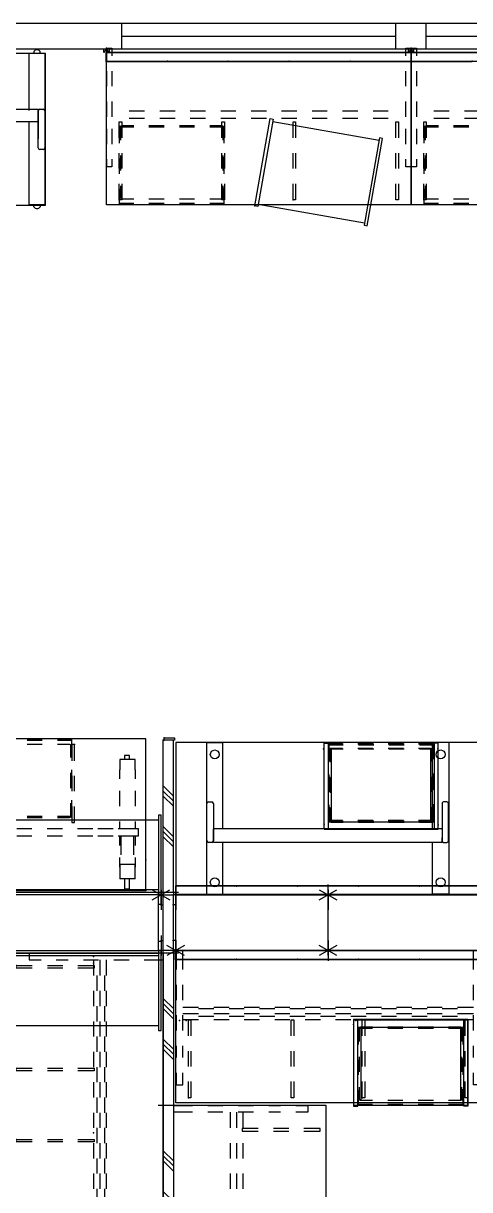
# Model space of a CAD drawing. Header units: inches. Extents: x -282 to 309, y -215 to 288.
# Drawn here: x -81.8 to 6.2, y 58.3 to 288.1 of the extents above; entities that cross this region are included whole.
import ezdxf

# ---------------------------------------------------------------- set-up
doc = ezdxf.new("R2010")
doc.units = ezdxf.units.IN
doc.header["$MEASUREMENT"] = 0
for name, color, linetype in [('ELEC', 1, 'Continuous'), ('HARDWARE', 4, 'Continuous'), ('PANEL', 7, 'Continuous'), ('PANEL-COUNT', 7, 'Continuous'), ('PANEL-HT', 7, 'Continuous'), ('STORAGE', 4, 'Continuous'), ('WKSURF', 6, 'Continuous')]:
    doc.layers.add(name, color=color, linetype=linetype)

# ---------------------------------------------------------------- blocks, each defined once
blk = doc.blocks.new('MC4700_3072C_0P')
at = {"layer": 'WKSURF'}
for p, q in [((0.125, -0.12), (0.125, -30)), ((72, -0.12), (0.125, -0.12)), ((72, -30), (72, -0.12)), ((0.125, -30), (72, -30))]:
    blk.add_line(p, q, dxfattribs=at)
for p in [(0, 0), (2.675, -28.75), (25.675, -28.75), (48.675, -28.75)]:
    blk.add_point(p, dxfattribs=at)
blk = doc.blocks.new('AAO213_60_0P')
at = {"layer": 'HARDWARE'}
for p, q in [((-0.5, 0.75), (0.5, 0.75)), ((0, 0.75), (-0.5, 0)), ((-0.5, 0), (-0.5, 0.75)), ((0.5, 0), (0, 0.75)), ((0.5, 0.75), (0.5, 0))]:
    blk.add_line(p, q, dxfattribs=at)
for p in [(0, 0.75), (0, 0)]:
    blk.add_point(p, dxfattribs=at)
blk = doc.blocks.new('mc1313_60_0p')
at = {"layer": 'ELEC'}
for p, q in [((0, 0), (60, 0)), ((0, 0), (0, -1.688)), ((60, 0), (60, -1.688)), ((0, -1.688), (60, -1.688))]:
    blk.add_line(p, q, dxfattribs=at)
for p in [(0, 0), (0, -1.688), (60, 0)]:
    blk.add_point(p, dxfattribs=at)
blk = doc.blocks.new('mc1331_0p')
at = {"layer": 'ELEC'}
for p, q in [((-0.054, -1.79), (-0.054, 0)), ((-0.054, 0), (0, 0)), ((0, 0), (0, -1.79)), ((0, -1.79), (-0.054, -1.79))]:
    blk.add_line(p, q, dxfattribs=at)
blk.add_point((0, 0), dxfattribs=at)
blk = doc.blocks.new('mc1315_12_0p')
at = {"layer": 'ELEC'}
for p, q in [((0, 0), (12, 0)), ((0, 0), (0, -0.064)), ((12, 0), (12, -0.064)), ((0, -0.064), (12, -0.064))]:
    blk.add_line(p, q, dxfattribs=at)
for p in [(0, 0), (12, 0)]:
    blk.add_point(p, dxfattribs=at)
blk = doc.blocks.new('mc1316_0p')
at = {"layer": 'ELEC'}
for p, q in [((0, 0), (0, -0.064)), ((0, 0), (12, 0)), ((12, 0), (12, -0.064)), ((0, -0.064), (12, -0.064))]:
    blk.add_line(p, q, dxfattribs=at)
for p in [(0, 0), (12, 0)]:
    blk.add_point(p, dxfattribs=at)
blk = doc.blocks.new('mc2141_3060c_0p')
at = {"layer": 'WKSURF'}
for p, q in [((60, 0), (0, 0)), ((0, -30), (0, 0)), ((60, 0), (60, -30)), ((2.5, -13.625), (3, -13.625)), ((2.5, -16.8125), (2.5, -13.625)), ((3, -13.625), (3, -16.8125)), ((7.5, -11.5), (4.5, -11.5)), ((7.5, -13), (4.5, -13)), ((13.5, -11.5), (10.5, -11.5)), ((13.5, -13), (10.5, -13)), ((19.5, -11.5), (16.5, -11.5)), ((19.5, -13), (16.5, -13)), ((25.5, -11.5), (22.5, -11.5)), ((25.5, -13), (22.5, -13)), ((22.75, -13.625), (23.25, -13.625)), ((22.75, -16.8125), (22.75, -13.625)), ((23.25, -13.625), (23.25, -16.8125)), ((31.5, -11.5), (28.5, -11.5)), ((31.5, -13), (28.5, -13)), ((37.5, -11.5), (34.5, -11.5)), ((37.5, -13), (34.5, -13)), ((36.75, -16.8125), (36.75, -13.625)), ((36.75, -13.625), (37.25, -13.625)), ((37.25, -13.625), (37.25, -16.8125)), ((43.5, -11.5), (40.5, -11.5)), ((43.5, -13), (40.5, -13)), ((49.5, -11.5), (46.5, -11.5)), ((49.5, -13), (46.5, -13)), ((55.5, -11.5), (52.5, -11.5)), ((55.5, -13), (52.5, -13)), ((57, -13.625), (57.5, -13.625)), ((57, -16.8125), (57, -13.625)), ((57.5, -13.625), (57.5, -16.8125)), ((2.5, -22.8125), (2.5, -19.8125)), ((3, -19.8125), (3, -22.8125)), ((22.75, -22.8125), (22.75, -19.8125)), ((23.25, -19.8125), (23.25, -22.8125)), ((36.75, -22.8125), (36.75, -19.8125)), ((37.25, -19.8125), (37.25, -22.8125)), ((57, -22.8125), (57, -19.8125)), ((57.5, -19.8125), (57.5, -22.8125)), ((2.5, -29), (2.5, -25.8125)), ((3, -25.8125), (3, -29)), ((22.75, -29), (22.75, -25.8125)), ((23.25, -25.8125), (23.25, -29)), ((36.75, -29), (36.75, -25.8125)), ((37.25, -25.8125), (37.25, -29)), ((57, -29), (57, -25.8125)), ((57.5, -25.8125), (57.5, -29)), ((3, -29), (2.5, -29)), ((23.25, -29), (22.75, -29)), ((37.25, -29), (36.75, -29)), ((57.5, -29), (57, -29)), ((60, -30), (0, -30))]:
    blk.add_line(p, q, dxfattribs=at)
for p in [(0, 0), (60, 0), (2.5, -29), (36.75, -29)]:
    blk.add_point(p, dxfattribs=at)
blk = doc.blocks.new('mc2140_s3060_0p')
at = {"layer": 'WKSURF'}
for p, q in [((0.06, 0.875), (1.06, 0.875)), ((0.06, -0.625), (0.06, 0.875)), ((0.06, 0), (1.06, 0)), ((1.06, 0.875), (1.06, -0.625)), ((58.94, 0.875), (59.94, 0.875)), ((58.94, -0.625), (58.94, 0.875)), ((58.94, 0), (59.94, 0)), ((59.94, 0.875), (59.94, -0.625)), ((0.06, -6.625), (0.06, -3.625)), ((1.06, -3.625), (1.06, -6.625)), ((58.94, -6.625), (58.94, -3.625)), ((59.94, -3.625), (59.94, -6.625)), ((0.06, -12.625), (0.06, -9.625)), ((1.06, -9.625), (1.06, -12.625)), ((58.94, -12.625), (58.94, -9.625)), ((59.94, -9.625), (59.94, -12.625)), ((0.06, -18), (0.06, -15)), ((1.06, -15), (1.06, -18)), ((58.94, -18), (58.94, -15)), ((59.94, -15), (59.94, -18)), ((0.06, -22.5), (0.06, -21)), ((1.06, -22.5), (0.06, -22.5)), ((1.06, -21), (1.06, -22.5)), ((58.94, -22.5), (58.94, -21)), ((59.94, -22.5), (58.94, -22.5)), ((59.94, -21), (59.94, -22.5))]:
    blk.add_line(p, q, dxfattribs=at)
for p in [(0, 0.875), (60, 0.875)]:
    blk.add_point(p, dxfattribs=at)
blk = doc.blocks.new('mco207ff_0p')
at = {"layer": 'STORAGE'}
for p, q in [((0, 13.967, 0.2797), (0, 11.0275, 0.2797)), ((0, 13.967, 0.2797), (0, 11.0275, 0.2797)), ((0.25, 14.007, 0.2797), (0.25, 11.627, 0.2797)), ((0.25, 14.007, 0.2797), (0.25, 11.627, 0.2797)), ((2.841, 14.177, 0.2797), (0.42, 14.177, 0.2797)), ((2.841, 14.177, 0.2797), (0.42, 14.177, -0.0333)), ((2.841, 14.427, 0.2797), (0.46, 14.427, 0.2797)), ((2.841, 14.427, 0.2797), (0.46, 14.427, -0.1573)), ((8.841, 14.427, 0.2797), (5.841, 14.427, 0.2797)), ((8.841, 14.427, 0.2797), (5.841, 14.427, 0.2797)), ((8.841, 14.177, 0.2797), (5.841, 14.177, 0.2797)), ((8.841, 14.177, 0.2797), (5.841, 14.177, 0.2797)), ((14.841, 14.427, 0.2797), (11.841, 14.427, 0.2797)), ((14.841, 14.427, 0.2797), (11.841, 14.427, 0.2797)), ((14.841, 14.177, 0.2797), (11.841, 14.177, 0.2797)), ((14.841, 14.177, 0.2797), (11.841, 14.177, 0.2797)), ((20.222, 14.427, 0.2797), (17.841, 14.427, 0.2797)), ((20.222, 14.427, 0.2797), (17.841, 14.427, 0.2797)), ((20.262, 14.177, 0.2797), (17.841, 14.177, 0.2797)), ((20.262, 14.177, 0.2797), (17.841, 14.177, 0.2797)), ((20.432, 11.627, 0.2797), (20.432, 14.007, 0.2797)), ((20.432, 11.627, 0.2797), (20.432, 14.007, -0.0333)), ((20.682, 11.254, 0.2797), (20.682, 13.967, 0.2797)), ((20.682, 11.0275, 0.2797), (20.682, 13.967, -0.1573)), ((0, 8.0275, 0.2797), (0, 5.0275, 0.2797)), ((0, 8.0275, 0.2797), (0, 5.0275, 0.2797)), ((0.25, 8.627, 0.2797), (0.25, 5.627, 0.2797)), ((0.25, 8.627, 0.2797), (0.25, 5.627, 0.2797)), ((20.432, 5.627, 0.2797), (20.432, 8.627, 0.2797)), ((20.432, 5.627, 0.2797), (20.432, 8.627, 0.2797)), ((20.682, 5.254, 0.2797), (20.682, 8.254, 0.2797)), ((20.682, 5.0275, 0.2797), (20.682, 8.0275, 0.2797)), ((0.25, 2.627, 0.2797), (0.25, 0.247, 0.2797)), ((0.25, 2.627, 0.2797), (0.25, 0.247, -0.0333)), ((20.432, 0.247, 0.2797), (20.432, 2.627, 0.2797)), ((20.432, 0.247, 0.2797), (20.432, 2.627, 0.2797)), ((0, 2.0275, 0.2797), (0, -0.912, 0.2797)), ((0, 2.0275, 0.2797), (0, -0.912, -0.1573)), ((0.44, 0.057, 0.2797), (2.841, 0.057, 0.2797)), ((0.44, 0.057, 0.2797), (2.841, 0.057, 0.2797)), ((0.98, 0.057, 0.2797), (2.841, 0.057, 0.2797)), ((0.98, 0.057, 0.2797), (2.841, 0.057, 0.2797)), ((5.841, 0.057, 0.2797), (8.841, 0.057, 0.2797)), ((5.841, 0.057, 0.2797), (8.841, 0.057, 0.2797)), ((5.841, 0.057, 0.2797), (8.841, 0.057, 0.2797)), ((5.841, 0.057, 0.2797), (8.841, 0.057, 0.2797)), ((11.841, 0.057, 0.2797), (14.841, 0.057, 0.2797)), ((11.841, 0.057, 0.2797), (14.841, 0.057, 0.2797)), ((11.841, 0.057, 0.2797), (14.841, 0.057, 0.2797)), ((11.841, 0.057, 0.2797), (14.841, 0.057, 0.2797)), ((17.841, 0.057, 0.2797), (20.242, 0.057, 0.2797)), ((17.841, 0.057, 0.2797), (20.242, 0.057, -0.0333)), ((17.841, 0.057, 0.2797), (19.702, 0.057, -2.4703)), ((17.841, 0.057, 0.2797), (19.702, 0.057, -0.0333)), ((20.682, -0.4589, 0.2797), (20.682, 2.254, 0.2797)), ((20.682, -0.912, 0.2797), (20.682, 2.0275, 0.2797)), ((0, -0.756, 0.2797), (2.841, -0.756, 0.2797)), ((0, -0.912, 0.2797), (2.841, -0.912, 0.2797)), ((5.841, -0.756, 0.2797), (8.841, -0.756, 0.2797)), ((5.841, -0.912, 0.2797), (8.841, -0.912, 0.2797)), ((11.841, -0.756, 0.2797), (14.841, -0.756, 0.2797)), ((11.841, -0.912, 0.2797), (14.841, -0.912, 0.2797)), ((17.841, -0.756, 0.2797), (20.682, -0.756, -0.6893)), ((17.841, -0.912, 0.2797), (20.682, -0.912, -0.6893))]:
    blk.add_line(p, q, dxfattribs=at)
for centre, radius, start, end in [((0.46, 13.967, -0.1573), 0.46, 90, 180), ((0.46, 13.967, 0.2797), 0.46, 90, 180), ((0.42, 14.007, -0.0333), 0.17, 90, 180), ((0.42, 14.007, 0.2797), 0.17, 90, 180), ((20.222, 13.967, -0.1573), 0.46, 0, 90), ((20.222, 13.967, 0.2797), 0.46, 0, 90), ((20.262, 14.007, -0.0333), 0.17, 0, 90), ((20.262, 14.007, 0.2797), 0.17, 0, 90), ((0.44, 0.247, -0.0333), 0.19, 180, 270), ((0.44, 0.247, 0.2797), 0.19, 180, 270), ((20.242, 0.247, -0.0333), 0.19, 270, 0), ((20.242, 0.247, 0.2797), 0.19, 270, 0)]:
    blk.add_arc(centre, radius, start, end, dxfattribs=at)
blk.add_point((0, 0.126, 0.2797), dxfattribs=at)
blk = doc.blocks.new('MCO693_20_0P')
at = {"layer": 'STORAGE'}
for p, q in [((0, 0), (0, 17.5)), ((0, 17.5), (0.625, 17.5)), ((0.625, 17.5), (0.625, 0)), ((0.625, 17), (21.875, 17)), ((21.875, 17.5), (21.875, 0)), ((22.5, 17.5), (21.875, 17.5)), ((22.5, 0), (22.5, 17.5)), ((0.625, 0), (0, 0)), ((0.625, 0.5), (21.875, 0.5)), ((21.875, 0), (22.5, 0))]:
    blk.add_line(p, q, dxfattribs=at)
blk.add_point((0, 0), dxfattribs=at)
blk = doc.blocks.new('MC462C_3072B_0P')
at = {"layer": 'WKSURF'}
for p, q in [((1.2, -0.12), (1.2, 0.28)), ((2.42, 0.28), (2.42, -0.12)), ((69.71, 0.28), (69.71, -0.12)), ((70.92, -0.12), (70.92, 0.28)), ((0.18, -29.98), (0.18, -0.12)), ((0.18, -0.12), (3.43, -0.12)), ((3.43, -0.12), (3.43, -11.39, 0)), ((68.69, -0.12), (68.69, -11.39, 0)), ((71.94, -0.12), (68.69, -0.12)), ((71.94, -29.98), (71.94, -0.12)), ((0.28, -11.4, 0), (0.28, -18.76, 0)), ((1.25, -11.1, 0), (0.58, -11.1, 0)), ((70.57, -11.16, 0), (1.55, -11.16, 0)), ((1.55, -11.16, 0), (1.55, -13.51, 0)), ((1.55, -18.76, 0), (1.55, -11.4, 0)), ((70.57, -11.16, 0), (70.57, -13.51, 0)), ((70.57, -18.76, 0), (70.57, -11.4, 0)), ((70.87, -11.1, 0), (71.54, -11.1, 0)), ((71.84, -11.4, 0), (71.84, -18.76, 0)), ((1.55, -13.2, 0), (1.55, -15.22, 0)), ((1.55, -13.51, 0), (70.57, -13.51, 0)), ((3.43, -13.73, 0), (3.43, -29.98)), ((68.69, -13.73, 0), (68.69, -29.98)), ((70.57, -13.2, 0), (70.57, -16.96, 0)), ((0.58, -19.06, 0), (1.25, -19.06, 0)), ((71.54, -19.06, 0), (70.87, -19.06, 0)), ((0.18, -29.98), (3.43, -29.98)), ((1.2, -29.98), (1.2, -30.38)), ((2.42, -30.38), (2.42, -29.98)), ((71.94, -29.98), (68.69, -29.98)), ((69.71, -30.38), (69.71, -29.98)), ((70.92, -29.98), (70.92, -30.38))]:
    blk.add_line(p, q, dxfattribs=at)
for centre, radius, start, end in [((1.81, -0.19), 0.765, 37.3003, 142.6997), ((70.31, -0.19), 0.765, 37.3003, 142.6997), ((0.58, -11.4, 0), 0.3, 90, 180), ((1.25, -11.4, 0), 0.3, 0, 90), ((70.87, -11.4, 0), 0.3, 90, 180), ((71.54, -11.4, 0), 0.3, 0, 90), ((0.58, -18.76, 0), 0.3, 180, 270), ((1.25, -18.76, 0), 0.3, 270, 0), ((70.87, -18.76, 0), 0.3, 180, 270), ((71.54, -18.76, 0), 0.3, 270, 0), ((1.81, -29.91), 0.765, 217.3003, 322.6997), ((70.31, -29.91), 0.765, 217.3003, 322.6997)]:
    blk.add_arc(centre, radius, start, end, dxfattribs=at)
for p in [(0, 0), (1.64, -13.39), (24.64, -13.39), (47.64, -13.39)]:
    blk.add_point(p, dxfattribs=at)
blk = doc.blocks.new('AAO215_48_0P')
at = {"layer": 'HARDWARE'}
blk.add_line((0, 1), (0, -3), dxfattribs=at)
blk.add_point((0, 0), dxfattribs=at)
blk = doc.blocks.new('mc1281_48_0p')
at = {"layer": 'HARDWARE'}
for p, q in [((0.5, 0), (0, 0)), ((0.5, -2), (0, -2))]:
    blk.add_line(p, q, dxfattribs=at)
for p in [(0, 0), (0.5, 0), (0, -2), (0.5, -2)]:
    blk.add_point(p, dxfattribs=at)
blk = doc.blocks.new('mc1151_4830_0p')
at = {"layer": 'PANEL'}
for p, q in [((0, 0), (30, 0)), ((0, -2), (0, 0)), ((30, -2), (30, 0)), ((0, -2), (30, -2))]:
    blk.add_line(p, q, dxfattribs=at)
for p in [(0, 0), (30, 0), (0, -2), (30, -2)]:
    blk.add_point(p, dxfattribs=at)
at = {"layer": 'PANEL-HT'}
for p, q in [((9, -2), (11, 0)), ((10, -2), (12, 0)), ((11, -2), (13, 0)), ((17, -2), (19, 0)), ((18, -2), (20, 0)), ((21, 0), (19, -2))]:
    blk.add_line(p, q, dxfattribs=at)
blk = doc.blocks.new('mc1112_4830_0p')
at = {"layer": 'PANEL'}
for p, q in [((0, 0), (30, 0)), ((0, -11), (0, 0)), ((30, -11), (30, 0)), ((0, -11), (30, -11))]:
    blk.add_line(p, q, dxfattribs=at)
for p in [(0, 0), (30, 0), (0, -11), (30, -11)]:
    blk.add_point(p, dxfattribs=at)
blk = doc.blocks.new('mc1412_4225_0p')
at = {"layer": 'PANEL'}
blk.add_point((0, 0), dxfattribs=at)
at = {"layer": 'PANEL-COUNT'}
for p, q in [((1.7321, -1), (-1.7321, 1)), ((1.7321, 1), (-1.7321, -1)), ((0, 2), (0, -2))]:
    blk.add_line(p, q, dxfattribs=at)
blk = doc.blocks.new('mc1261_8012_0p')
at = {"layer": 'HARDWARE'}
for p, q in [((0, 0), (2.5, 0)), ((0, -11), (0, 0)), ((2, 0), (2, -11)), ((2.5, -2), (2, -2)), ((2.5, -9), (2, -9)), ((2, -11), (0, -11)), ((2.5, -11), (2, -11))]:
    blk.add_line(p, q, dxfattribs=at)
for p in [(0, 0), (2.5, 0), (0, -11), (2.5, -11)]:
    blk.add_point(p, dxfattribs=at)
blk = doc.blocks.new('AAO215_80_0P')
at = {"layer": 'HARDWARE'}
blk.add_line((0, 1), (0, -3), dxfattribs=at)
blk.add_point((0, 0), dxfattribs=at)
blk = doc.blocks.new('mc1114_8030_0p')
at = {"layer": 'PANEL'}
for p, q in [((0.5, 0), (0, 0)), ((29.5, 0), (0.5, 0)), ((0.5, 0), (0.5, -11)), ((29.5, 0), (30, 0)), ((29.5, -11), (29.5, 0)), ((0.5, -1.875), (0, -1.875)), ((29.5, -1.875), (30, -1.875)), ((0.5, -9.125), (0, -9.125)), ((29.5, -9.125), (30, -9.125)), ((0.5, -11), (0, -11)), ((0.5, -11), (29.5, -11)), ((29.5, -11), (30, -11))]:
    blk.add_line(p, q, dxfattribs=at)
for p in [(0, 0), (30, 0), (0, -11), (30, -11)]:
    blk.add_point(p, dxfattribs=at)
blk = doc.blocks.new('aao271_48h_0p')
at = {"layer": 'HARDWARE'}
for p, q in [((0, -2), (0, 0)), ((0, 0), (0.5, 0)), ((0.5, 0), (0.5, -2)), ((0.5, -2), (0, -2))]:
    blk.add_line(p, q, dxfattribs=at)
for p in [(0, 0), (0.5, 0)]:
    blk.add_point(p, dxfattribs=at)
blk = doc.blocks.new('mc4313_3072c_0p')
at = {"layer": 'WKSURF'}
for p, q in [((0, 0), (0, -29.88)), ((71.88, 0), (0, 0)), ((71.88, -29.88), (71.88, 0)), ((4.21, -0.32), (3.21, -0.32)), ((3.21, -0.32), (3.21, -2.32)), ((4.21, -2.32), (4.21, -0.32)), ((67.67, -0.32), (68.67, -0.32)), ((67.67, -2.32), (67.67, -0.32)), ((68.67, -0.32), (68.67, -2.32)), ((2.11, -2.32), (2.11, -5.1)), ((2.11, -2.32), (5.11, -2.32)), ((2.11, -6.47), (2.11, -4.57)), ((5.11, -5.1), (5.11, -2.32)), ((5.11, -4.57), (5.11, -6.47)), ((69.77, -2.32), (66.77, -2.32)), ((66.77, -5.1), (66.77, -2.32)), ((66.77, -4.57), (66.77, -6.47)), ((69.77, -2.32), (69.77, -5.1)), ((69.77, -4.57), (69.77, -6.47)), ((2.11, -5.1), (5.11, -5.1)), ((69.77, -5.1), (66.77, -5.1)), ((2.11, -10.78), (2.11, -8.88)), ((2.36, -7.03), (2.36, -10.78)), ((4.86, -7.03), (4.86, -10.78)), ((5.11, -8.88), (5.11, -10.78)), ((66.77, -8.88), (66.77, -10.78)), ((67.02, -7.03), (67.02, -10.78)), ((69.52, -7.03), (69.52, -10.78)), ((69.77, -8.88), (69.77, -10.78)), ((1.46, -10.78), (1.46, -12.16)), ((5.44, -10.78), (1.46, -10.78)), ((9.44, -10.78), (6.44, -10.78)), ((13.44, -10.78), (10.44, -10.78)), ((19.44, -10.78), (16.44, -10.78)), ((25.44, -10.78), (22.44, -10.78)), ((31.44, -10.78), (28.44, -10.78)), ((37.44, -10.78), (34.44, -10.78)), ((43.44, -10.78), (40.44, -10.78)), ((49.44, -10.78), (46.44, -10.78)), ((55.44, -10.78), (52.44, -10.78)), ((61.44, -10.78), (58.44, -10.78)), ((65.44, -10.78), (62.44, -10.78)), ((70.41, -10.78), (66.44, -10.78)), ((70.41, -10.78), (70.41, -12.16)), ((1.46, -12.16), (5.44, -12.16)), ((2.11, -13.6), (2.11, -12.16)), ((5.11, -12.16), (5.11, -13.6)), ((6.44, -12.16), (9.44, -12.16)), ((10.44, -12.16), (13.44, -12.16)), ((14.57, -13.38), (14.07, -13.38)), ((14.07, -13.38), (14.07, -16.57)), ((14.57, -16.57), (14.57, -13.38)), ((16.44, -12.16), (19.44, -12.16)), ((22.44, -12.16), (25.44, -12.16)), ((28.44, -12.16), (31.44, -12.16)), ((34.82, -13.38), (34.32, -13.38)), ((34.32, -13.38), (34.32, -16.57)), ((34.44, -12.16), (37.44, -12.16)), ((34.82, -16.57), (34.82, -13.38)), ((37.57, -13.38), (37.07, -13.38)), ((37.07, -13.38), (37.07, -16.57)), ((37.57, -16.57), (37.57, -13.38)), ((40.44, -12.16), (43.44, -12.16)), ((46.44, -12.16), (49.44, -12.16)), ((52.44, -12.16), (55.44, -12.16)), ((57.82, -13.38), (57.32, -13.38)), ((57.32, -13.38), (57.32, -16.57)), ((57.82, -16.57), (57.82, -13.38)), ((58.44, -12.16), (61.44, -12.16)), ((62.44, -12.16), (65.44, -12.16)), ((66.44, -12.16), (70.41, -12.16)), ((66.77, -12.16), (66.77, -13.6)), ((69.77, -12.16), (69.77, -13.6)), ((66.77, -16.01), (66.77, -19.01)), ((69.77, -16.01), (69.77, -19.01)), ((2.11, -19.6), (2.11, -16.6)), ((5.11, -16.6), (5.11, -19.6)), ((14.07, -19.57), (14.07, -22.57)), ((14.57, -22.57), (14.57, -19.57)), ((34.32, -19.57), (34.32, -22.57)), ((34.82, -22.57), (34.82, -19.57)), ((37.07, -19.57), (37.07, -22.57)), ((37.57, -22.57), (37.57, -19.57)), ((57.32, -19.57), (57.32, -22.57)), ((57.82, -22.57), (57.82, -19.57)), ((2.11, -23.78), (2.11, -22.01)), ((5.11, -22.01), (5.11, -23.78)), ((66.77, -22.01), (66.77, -23.78)), ((69.77, -22.01), (69.77, -23.78)), ((2.11, -23.78), (2.11, -25.81)), ((5.11, -25.81), (5.11, -23.78)), ((66.77, -25.81), (66.77, -23.78)), ((69.77, -23.78), (69.77, -25.81)), ((2.11, -25.81), (5.11, -25.81)), ((3.21, -25.81), (3.21, -26.56)), ((3.21, -26.56), (4.21, -26.56)), ((4.21, -26.56), (4.21, -25.81)), ((14.07, -25.57), (14.07, -28.75)), ((14.57, -28.75), (14.57, -25.57)), ((34.32, -25.57), (34.32, -28.75)), ((34.82, -28.75), (34.82, -25.57)), ((37.07, -25.57), (37.07, -28.75)), ((37.57, -28.75), (37.57, -25.57)), ((57.32, -25.57), (57.32, -28.75)), ((57.82, -28.75), (57.82, -25.57)), ((69.77, -25.81), (66.77, -25.81)), ((67.67, -26.56), (67.67, -25.81)), ((68.67, -26.56), (67.67, -26.56)), ((68.67, -25.81), (68.67, -26.56)), ((14.07, -28.75), (14.57, -28.75)), ((34.32, -28.75), (34.82, -28.75)), ((37.07, -28.75), (37.57, -28.75)), ((57.32, -28.75), (57.82, -28.75)), ((0, -29.88), (71.88, -29.88))]:
    blk.add_line(p, q, dxfattribs=at)
for p in [(0, 0), (0, -6), (35.94, -12.16), (14.07, -28.75), (37.07, -28.75)]:
    blk.add_point(p, dxfattribs=at)
blk = doc.blocks.new('mc2140_w3030_0p')
at = {"layer": 'WKSURF'}
for p, q in [((0.06, 0), (0.06, -3.75)), ((1.38, -3.75), (1.38, 0)), ((28.62, -3.75), (28.62, 0)), ((29.94, 0), (29.94, -3.75)), ((0.06, -6.75), (0.06, -9.75)), ((1.38, -9.75), (1.38, -6.75)), ((28.62, -9.75), (28.62, -6.75)), ((29.94, -6.75), (29.94, -9.75)), ((4.5, -11.19), (1.38, -11.19)), ((10.5, -11.19), (7.5, -11.19)), ((16.5, -11.19), (13.5, -11.19)), ((22.5, -11.19), (19.5, -11.19)), ((28.62, -11.19), (25.5, -11.19)), ((0.06, -12.75), (0.06, -15.75)), ((4.5, -12.44), (1.38, -12.44)), ((1.38, -15.75), (1.38, -12.75)), ((4.5, -13.665), (1.38, -13.665)), ((10.5, -12.44), (7.5, -12.44)), ((10.5, -13.665), (7.5, -13.665)), ((16.5, -12.44), (13.5, -12.44)), ((16.5, -13.665), (13.5, -13.665)), ((22.5, -12.44), (19.5, -12.44)), ((22.5, -13.665), (19.5, -13.665)), ((28.62, -12.44), (25.5, -12.44)), ((28.62, -13.665), (25.5, -13.665)), ((28.62, -15.75), (28.62, -12.75)), ((29.94, -12.75), (29.94, -15.75)), ((0.06, -18.75), (0.06, -21.095)), ((1.38, -21.095), (1.38, -18.75)), ((28.62, -21.095), (28.62, -18.75)), ((29.94, -18.75), (29.94, -21.095)), ((0.06, -24.095), (0.06, -26.44)), ((1.38, -26.44), (1.38, -24.095)), ((28.62, -26.44), (28.62, -24.095)), ((29.94, -24.095), (29.94, -26.44)), ((0.06, -26.44), (1.38, -26.44)), ((29.94, -26.44), (28.62, -26.44))]:
    blk.add_line(p, q, dxfattribs=at)
for p in [(0, 0), (30, 0), (0.75, -13.75), (3.75, -13.75)]:
    blk.add_point(p, dxfattribs=at)
blk = doc.blocks.new('mc2140_w3060_0p')
at = {"layer": 'WKSURF'}
for p, q in [((0.06, 0), (0.06, -3.75)), ((1.38, -3.75), (1.38, 0)), ((58.62, -3.75), (58.62, 0)), ((59.94, 0), (59.94, -3.75)), ((0.06, -6.75), (0.06, -9.75)), ((1.38, -9.75), (1.38, -6.75)), ((58.62, -9.75), (58.62, -6.75)), ((59.94, -6.75), (59.94, -9.75)), ((4.5, -11.19), (1.38, -11.19)), ((10.5, -11.19), (7.5, -11.19)), ((16.5, -11.19), (13.5, -11.19)), ((22.5, -11.19), (19.5, -11.19)), ((28.5, -11.19), (25.5, -11.19)), ((34.5, -11.19), (31.5, -11.19)), ((40.5, -11.19), (37.5, -11.19)), ((46.5, -11.19), (43.5, -11.19)), ((52.5, -11.19), (49.5, -11.19)), ((58.62, -11.19), (55.5, -11.19)), ((0.06, -12.75), (0.06, -15.75)), ((4.5, -12.44), (1.38, -12.44)), ((1.38, -15.75), (1.38, -12.75)), ((4.5, -13.665), (1.38, -13.665)), ((10.5, -12.44), (7.5, -12.44)), ((10.5, -13.665), (7.5, -13.665)), ((16.5, -12.44), (13.5, -12.44)), ((16.5, -13.665), (13.5, -13.665)), ((22.5, -12.44), (19.5, -12.44)), ((22.5, -13.665), (19.5, -13.665)), ((28.5, -12.44), (25.5, -12.44)), ((28.5, -13.665), (25.5, -13.665)), ((34.5, -12.44), (31.5, -12.44)), ((34.5, -13.665), (31.5, -13.665)), ((40.5, -12.44), (37.5, -12.44)), ((40.5, -13.665), (37.5, -13.665)), ((46.5, -12.44), (43.5, -12.44)), ((46.5, -13.665), (43.5, -13.665)), ((52.5, -12.44), (49.5, -12.44)), ((52.5, -13.665), (49.5, -13.665)), ((58.62, -12.44), (55.5, -12.44)), ((58.62, -13.665), (55.5, -13.665)), ((58.62, -15.75), (58.62, -12.75)), ((59.94, -12.75), (59.94, -15.75)), ((0.06, -18.75), (0.06, -21.095)), ((1.38, -21.095), (1.38, -18.75)), ((58.62, -21.095), (58.62, -18.75)), ((59.94, -18.75), (59.94, -21.095)), ((0.06, -24.095), (0.06, -26.44)), ((1.38, -26.44), (1.38, -24.095)), ((58.62, -26.44), (58.62, -24.095)), ((59.94, -24.095), (59.94, -26.44)), ((0.06, -26.44), (1.38, -26.44)), ((59.94, -26.44), (58.62, -26.44))]:
    blk.add_line(p, q, dxfattribs=at)
for p in [(0, 0), (60, 0), (0.75, -13.75), (2.054, -13.75), (35.49, -13.75)]:
    blk.add_point(p, dxfattribs=at)
blk = doc.blocks.new('mco205ff_0p')
at = {"layer": 'STORAGE'}
for p, q in [((22.5, 0.81), (0, 0.81)), ((0, 0.81), (0, -16.09)), ((0.81, -16.09), (0.81, 0.81)), ((21.69, -16.09), (21.69, 0.81)), ((22.5, 0.81), (22.5, -16.09)), ((0.81, -0.55), (21.69, -0.55)), ((1.44, -0.55), (1.44, -14.88)), ((21.06, -0.55), (21.06, -14.88)), ((1.44, -14.88), (0.81, -14.88)), ((21.06, -14.88), (21.69, -14.88)), ((0, -16.09), (0.81, -16.09)), ((22.5, -16.09), (21.69, -16.09))]:
    blk.add_line(p, q, dxfattribs=at)
for p in [(0, 0), (22.5, -0.19), (0.88, -14.98)]:
    blk.add_point(p, dxfattribs=at)
blk = doc.blocks.new('mco208ff_0p')
at = {"layer": 'STORAGE'}
for p, q in [((0, 13.967, 0.2797), (0, 11.0275, 0.2797)), ((0, 13.967, 0.2797), (0, 11.0275, 0.2797)), ((0.25, 14.007, 0.2797), (0.25, 11.627, 0.2797)), ((0.25, 14.007, 0.2797), (0.25, 11.627, 0.2797)), ((2.841, 14.177, 0.2797), (0.42, 14.177, 0.2797)), ((2.841, 14.177, 0.2797), (0.42, 14.177, -0.0333)), ((2.841, 14.427, 0.2797), (0.46, 14.427, 0.2797)), ((2.841, 14.427, 0.2797), (0.46, 14.427, -0.1573)), ((8.841, 14.427, 0.2797), (5.841, 14.427, 0.2797)), ((8.841, 14.427, 0.2797), (5.841, 14.427, 0.2797)), ((8.841, 14.177, 0.2797), (5.841, 14.177, 0.2797)), ((8.841, 14.177, 0.2797), (5.841, 14.177, 0.2797)), ((14.841, 14.427, 0.2797), (11.841, 14.427, 0.2797)), ((14.841, 14.427, 0.2797), (11.841, 14.427, 0.2797)), ((14.841, 14.177, 0.2797), (11.841, 14.177, 0.2797)), ((14.841, 14.177, 0.2797), (11.841, 14.177, 0.2797)), ((20.222, 14.427, 0.2797), (17.841, 14.427, 0.2797)), ((20.222, 14.427, 0.2797), (17.841, 14.427, 0.2797)), ((20.262, 14.177, 0.2797), (17.841, 14.177, 0.2797)), ((20.262, 14.177, 0.2797), (17.841, 14.177, 0.2797)), ((20.432, 11.627, 0.2797), (20.432, 14.007, 0.2797)), ((20.432, 11.627, 0.2797), (20.432, 14.007, -0.0333)), ((20.682, 11.254, 0.2797), (20.682, 13.967, 0.2797)), ((20.682, 11.0275, 0.2797), (20.682, 13.967, -0.1573)), ((0, 8.0275, 0.2797), (0, 5.0275, 0.2797)), ((0, 8.0275, 0.2797), (0, 5.0275, 0.2797)), ((0.25, 8.627, 0.2797), (0.25, 5.627, 0.2797)), ((0.25, 8.627, 0.2797), (0.25, 5.627, 0.2797)), ((20.432, 5.627, 0.2797), (20.432, 8.627, 0.2797)), ((20.432, 5.627, 0.2797), (20.432, 8.627, 0.2797)), ((20.682, 5.254, 0.2797), (20.682, 8.254, 0.2797)), ((20.682, 5.0275, 0.2797), (20.682, 8.0275, 0.2797)), ((0.25, 2.627, 0.2797), (0.25, 0.247, 0.2797)), ((0.25, 2.627, 0.2797), (0.25, 0.247, -0.0333)), ((20.432, 0.247, 0.2797), (20.432, 2.627, 0.2797)), ((20.432, 0.247, 0.2797), (20.432, 2.627, 0.2797)), ((0, 2.0275, 0.2797), (0, -0.912, 0.2797)), ((0, 2.0275, 0.2797), (0, -0.912, -0.1573)), ((0.44, 0.057, 0.2797), (2.841, 0.057, 0.2797)), ((0.44, 0.057, 0.2797), (2.841, 0.057, 0.2797)), ((0.98, 0.057, 0.2797), (2.841, 0.057, 0.2797)), ((0.98, 0.057, 0.2797), (2.841, 0.057, 0.2797)), ((5.841, 0.057, 0.2797), (8.841, 0.057, 0.2797)), ((5.841, 0.057, 0.2797), (8.841, 0.057, 0.2797)), ((5.841, 0.057, 0.2797), (8.841, 0.057, 0.2797)), ((5.841, 0.057, 0.2797), (8.841, 0.057, 0.2797)), ((11.841, 0.057, 0.2797), (14.841, 0.057, 0.2797)), ((11.841, 0.057, 0.2797), (14.841, 0.057, 0.2797)), ((11.841, 0.057, 0.2797), (14.841, 0.057, 0.2797)), ((11.841, 0.057, 0.2797), (14.841, 0.057, 0.2797)), ((17.841, 0.057, 0.2797), (20.242, 0.057, 0.2797)), ((17.841, 0.057, 0.2797), (20.242, 0.057, -0.0333)), ((17.841, 0.057, 0.2797), (19.702, 0.057, -2.4703)), ((17.841, 0.057, 0.2797), (19.702, 0.057, -0.0333)), ((20.682, -0.4589, 0.2797), (20.682, 2.254, 0.2797)), ((20.682, -0.912, 0.2797), (20.682, 2.0275, 0.2797)), ((0, -0.756, 0.2797), (2.841, -0.756, 0.2797)), ((0, -0.912, 0.2797), (2.841, -0.912, 0.2797)), ((5.841, -0.756, 0.2797), (8.841, -0.756, 0.2797)), ((5.841, -0.912, 0.2797), (8.841, -0.912, 0.2797)), ((11.841, -0.756, 0.2797), (14.841, -0.756, 0.2797)), ((11.841, -0.912, 0.2797), (14.841, -0.912, 0.2797)), ((17.841, -0.756, 0.2797), (20.682, -0.756, -0.6893)), ((17.841, -0.912, 0.2797), (20.682, -0.912, -0.6893))]:
    blk.add_line(p, q, dxfattribs=at)
for centre, radius, start, end in [((0.46, 13.967, -0.1573), 0.46, 90, 180), ((0.46, 13.967, 0.2797), 0.46, 90, 180), ((0.42, 14.007, -0.0333), 0.17, 90, 180), ((0.42, 14.007, 0.2797), 0.17, 90, 180), ((20.222, 13.967, -0.1573), 0.46, 0, 90), ((20.222, 13.967, 0.2797), 0.46, 0, 90), ((20.262, 14.007, -0.0333), 0.17, 0, 90), ((20.262, 14.007, 0.2797), 0.17, 0, 90), ((0.44, 0.247, -0.0333), 0.19, 180, 270), ((0.44, 0.247, 0.2797), 0.19, 180, 270), ((20.242, 0.247, -0.0333), 0.19, 270, 0), ((20.242, 0.247, 0.2797), 0.19, 270, 0)]:
    blk.add_arc(centre, radius, start, end, dxfattribs=at)
blk.add_point((0, 0.126, 0.2797), dxfattribs=at)
blk = doc.blocks.new('mco209ff_0p')
at = {"layer": 'STORAGE'}
for p, q in [((0, 13.967, 0.2797), (0, 11.0275, 0.2797)), ((0, 13.967, 0.2797), (0, 11.0275, 0.2797)), ((0.25, 14.007, 0.2797), (0.25, 11.627, 0.2797)), ((0.25, 14.007, 0.2797), (0.25, 11.627, 0.2797)), ((2.841, 14.177, 0.2797), (0.42, 14.177, 0.2797)), ((2.841, 14.177, 0.2797), (0.42, 14.177, -0.0333)), ((2.841, 14.427, 0.2797), (0.46, 14.427, 0.2797)), ((2.841, 14.427, 0.2797), (0.46, 14.427, -0.1573)), ((8.841, 14.427, 0.2797), (5.841, 14.427, 0.2797)), ((8.841, 14.427, 0.2797), (5.841, 14.427, 0.2797)), ((8.841, 14.177, 0.2797), (5.841, 14.177, 0.2797)), ((8.841, 14.177, 0.2797), (5.841, 14.177, 0.2797)), ((14.841, 14.427, 0.2797), (11.841, 14.427, 0.2797)), ((14.841, 14.427, 0.2797), (11.841, 14.427, 0.2797)), ((14.841, 14.177, 0.2797), (11.841, 14.177, 0.2797)), ((14.841, 14.177, 0.2797), (11.841, 14.177, 0.2797)), ((20.222, 14.427, 0.2797), (17.841, 14.427, 0.2797)), ((20.222, 14.427, 0.2797), (17.841, 14.427, 0.2797)), ((20.262, 14.177, 0.2797), (17.841, 14.177, 0.2797)), ((20.262, 14.177, 0.2797), (17.841, 14.177, 0.2797)), ((20.432, 11.627, 0.2797), (20.432, 14.007, 0.2797)), ((20.432, 11.627, 0.2797), (20.432, 14.007, -0.0333)), ((20.682, 11.254, 0.2797), (20.682, 13.967, 0.2797)), ((20.682, 11.0275, 0.2797), (20.682, 13.967, -0.1573)), ((0, 8.0275, 0.2797), (0, 5.0275, 0.2797)), ((0, 8.0275, 0.2797), (0, 5.0275, 0.2797)), ((0.25, 8.627, 0.2797), (0.25, 5.627, 0.2797)), ((0.25, 8.627, 0.2797), (0.25, 5.627, 0.2797)), ((20.432, 5.627, 0.2797), (20.432, 8.627, 0.2797)), ((20.432, 5.627, 0.2797), (20.432, 8.627, 0.2797)), ((20.682, 5.254, 0.2797), (20.682, 8.254, 0.2797)), ((20.682, 5.0275, 0.2797), (20.682, 8.0275, 0.2797)), ((0.25, 2.627, 0.2797), (0.25, 0.247, 0.2797)), ((0.25, 2.627, 0.2797), (0.25, 0.247, -0.0333)), ((20.432, 0.247, 0.2797), (20.432, 2.627, 0.2797)), ((20.432, 0.247, 0.2797), (20.432, 2.627, 0.2797)), ((0, 2.0275, 0.2797), (0, -0.912, 0.2797)), ((0, 2.0275, 0.2797), (0, -0.912, -0.1573)), ((0.44, 0.057, 0.2797), (2.841, 0.057, 0.2797)), ((0.44, 0.057, 0.2797), (2.841, 0.057, 0.2797)), ((0.98, 0.057, 0.2797), (2.841, 0.057, 0.2797)), ((0.98, 0.057, 0.2797), (2.841, 0.057, 0.2797)), ((5.841, 0.057, 0.2797), (8.841, 0.057, 0.2797)), ((5.841, 0.057, 0.2797), (8.841, 0.057, 0.2797)), ((5.841, 0.057, 0.2797), (8.841, 0.057, 0.2797)), ((5.841, 0.057, 0.2797), (8.841, 0.057, 0.2797)), ((11.841, 0.057, 0.2797), (14.841, 0.057, 0.2797)), ((11.841, 0.057, 0.2797), (14.841, 0.057, 0.2797)), ((11.841, 0.057, 0.2797), (14.841, 0.057, 0.2797)), ((11.841, 0.057, 0.2797), (14.841, 0.057, 0.2797)), ((17.841, 0.057, 0.2797), (20.242, 0.057, 0.2797)), ((17.841, 0.057, 0.2797), (20.242, 0.057, -0.0333)), ((17.841, 0.057, 0.2797), (19.702, 0.057, -2.4703)), ((17.841, 0.057, 0.2797), (19.702, 0.057, -0.0333)), ((20.682, -0.4589, 0.2797), (20.682, 2.254, 0.2797)), ((20.682, -0.912, 0.2797), (20.682, 2.0275, 0.2797)), ((0, -0.756, 0.2797), (2.841, -0.756, 0.2797)), ((0, -0.912, 0.2797), (2.841, -0.912, 0.2797)), ((5.841, -0.756, 0.2797), (8.841, -0.756, 0.2797)), ((5.841, -0.912, 0.2797), (8.841, -0.912, 0.2797)), ((11.841, -0.756, 0.2797), (14.841, -0.756, 0.2797)), ((11.841, -0.912, 0.2797), (14.841, -0.912, 0.2797)), ((17.841, -0.756, 0.2797), (20.682, -0.756, -0.6893)), ((17.841, -0.912, 0.2797), (20.682, -0.912, -0.6893))]:
    blk.add_line(p, q, dxfattribs=at)
for centre, radius, start, end in [((0.46, 13.967, -0.1573), 0.46, 90, 180), ((0.46, 13.967, 0.2797), 0.46, 90, 180), ((0.42, 14.007, -0.0333), 0.17, 90, 180), ((0.42, 14.007, 0.2797), 0.17, 90, 180), ((20.222, 13.967, -0.1573), 0.46, 0, 90), ((20.222, 13.967, 0.2797), 0.46, 0, 90), ((20.262, 14.007, -0.0333), 0.17, 0, 90), ((20.262, 14.007, 0.2797), 0.17, 0, 90), ((0.44, 0.247, -0.0333), 0.19, 180, 270), ((0.44, 0.247, 0.2797), 0.19, 180, 270), ((20.242, 0.247, -0.0333), 0.19, 270, 0), ((20.242, 0.247, 0.2797), 0.19, 270, 0)]:
    blk.add_arc(centre, radius, start, end, dxfattribs=at)
blk.add_point((0, 0.126, 0.2797), dxfattribs=at)
blk = doc.blocks.new('mc4700_3060c_0p')
at = {"layer": 'WKSURF'}
for p, q in [((-5.875, -0.12), (-5.875, -30)), ((54, -0.12), (-5.875, -0.12)), ((54, -30), (54, -0.12)), ((-5.875, -30), (54, -30))]:
    blk.add_line(p, q, dxfattribs=at)
for p in [(0, 0), (2.375, -28.75), (24.875, -28.75)]:
    blk.add_point(p, dxfattribs=at)
blk = doc.blocks.new('mc462g_3048b_0p')
at = {"layer": 'WKSURF'}
for p, q in [((0.18, -29.98), (0.18, -0.12)), ((0.18, -0.12), (3.43, -0.12)), ((3.43, -0.12), (3.43, -10.35, 0)), ((44.69, -0.12), (44.69, -10.35)), ((47.94, -0.12), (44.69, -0.12)), ((47.94, -29.98), (47.94, -0.12)), ((0.28, -10.62, 0), (0.28, -17.98, 0)), ((1.25, -10.32, 0), (0.58, -10.32, 0)), ((1.55, -10.35, 0), (1.55, -11.24, 0)), ((46.57, -10.35, 0), (1.55, -10.35, 0)), ((1.55, -17.98, 0), (1.55, -10.62, 0)), ((46.57, -10.35, 0), (46.57, -12.99, 0)), ((46.57, -17.98, 0), (46.57, -10.62, 0)), ((46.87, -10.32, 0), (47.54, -10.32, 0)), ((47.84, -10.62, 0), (47.84, -17.98, 0)), ((1.55, -12.99, 0), (46.57, -12.99, 0)), ((3.43, -12.99, 0), (3.43, -29.98)), ((44.69, -12.99), (44.69, -29.98)), ((0.58, -18.28, 0), (1.25, -18.28, 0)), ((47.54, -18.28, 0), (46.87, -18.28, 0)), ((0.18, -29.98), (3.43, -29.98)), ((47.94, -29.98), (44.69, -29.98))]:
    blk.add_line(p, q, dxfattribs=at)
for centre in [(1.81, -2.45), (46.31, -2.45), (1.81, -27.65), (46.31, -27.65)]:
    blk.add_circle(centre, 0.875, dxfattribs=at)
for centre, start, end in [((0.58, -10.62, 0), 90, 180), ((1.25, -10.62, 0), 0, 90), ((46.87, -10.62, 0), 90, 180), ((47.54, -10.62, 0), 0, 90), ((0.58, -17.98, 0), 180, 270), ((1.25, -17.98, 0), 270, 0), ((46.87, -17.98, 0), 180, 270), ((47.54, -17.98, 0), 270, 0)]:
    blk.add_arc(centre, 0.3, start, end, dxfattribs=at)
for p in [(0, 0), (1.55, -12.95), (24.14, -12.95)]:
    blk.add_point(p, dxfattribs=at)
blk = doc.blocks.new('mc1317_0p')
at = {"layer": 'ELEC'}
for p, q in [((0, 0), (12, 0)), ((0, 0), (0, -0.064)), ((12, 0), (12, -0.064)), ((0, -0.064), (12, -0.064))]:
    blk.add_line(p, q, dxfattribs=at)
for p in [(0, 0), (12, 0)]:
    blk.add_point(p, dxfattribs=at)
blk = doc.blocks.new('mc1314_60_0p')
at = {"layer": 'ELEC'}
for p, q in [((0, 0), (60, 0)), ((0, 0), (0, -1.688)), ((60, 0), (60, -1.688)), ((0, -1.688), (60, -1.688))]:
    blk.add_line(p, q, dxfattribs=at)
for p in [(0, 0), (0, -1.688), (60, 0)]:
    blk.add_point(p, dxfattribs=at)
blk = doc.blocks.new('mc1332_0p')
at = {"layer": 'ELEC'}
for p, q in [((-0.054, -1.79), (-0.054, 0)), ((-0.054, 0), (0, 0)), ((0, 0), (0, -1.79)), ((0, -1.79), (-0.054, -1.79))]:
    blk.add_line(p, q, dxfattribs=at)
blk.add_point((0, 0), dxfattribs=at)
blk = doc.blocks.new('mco201ff_0p')
at = {"layer": 'STORAGE'}
for p, q in [((22.5, 1), (0, 1)), ((0, 1), (0, -15.875)), ((22.5, -15.875), (22.5, 1)), ((0, -15.875), (22.5, -15.875))]:
    blk.add_line(p, q, dxfattribs=at)
blk.add_point((0, 0), dxfattribs=at)
blk = doc.blocks.new('mc3011_1630_0p')
at = {"layer": 'STORAGE'}
for p, q in [((0, 0), (0, -15.75)), ((0.5, 0), (0, 0)), ((0.5, -15.75), (0.5, 0)), ((29.5, 0), (29.5, -15.75)), ((30, 0), (29.5, 0)), ((30, -15.75), (30, 0)), ((0.5, -0.5), (29.5, -0.5)), ((0.5, -1), (29.5, -1)), ((0, -15.75), (0.5, -15.75)), ((0.5, -14.75), (29.5, -14.75)), ((29.5, -15.75), (30, -15.75))]:
    blk.add_line(p, q, dxfattribs=at)
blk.add_point((0, 0), dxfattribs=at)
blk = doc.blocks.new('mc2141_3030c_0p')
at = {"layer": 'WKSURF'}
for p, q in [((30, 0), (0, 0)), ((0, -30), (0, 0)), ((30, 0), (30, -30)), ((4.625, -13.5), (4.625, -16.6875)), ((5.125, -13.5), (4.625, -13.5)), ((5.125, -16.6875), (5.125, -13.5)), ((24.875, -13.5), (24.875, -16.6875)), ((25.375, -13.5), (24.875, -13.5)), ((25.375, -16.6875), (25.375, -13.5)), ((4.625, -19.6875), (4.625, -22.6875)), ((5.125, -22.6875), (5.125, -19.6875)), ((24.875, -19.6875), (24.875, -22.6875)), ((25.375, -22.6875), (25.375, -19.6875)), ((4.625, -25.6875), (4.625, -28.875)), ((5.125, -28.875), (5.125, -25.6875)), ((24.875, -25.6875), (24.875, -28.875)), ((25.375, -28.875), (25.375, -25.6875)), ((4.625, -28.875), (5.125, -28.875)), ((24.875, -28.875), (25.375, -28.875)), ((30, -30), (0, -30))]:
    blk.add_line(p, q, dxfattribs=at)
for p in [(0, 0), (30, 0), (4.625, -28.875)]:
    blk.add_point(p, dxfattribs=at)

msp = doc.modelspace()

# ---------------------------------------------------------------- linework, layer by layer
for p, q in [((-281.83, 288.09), (305.52, 288.09)), ((-62.38, 283.06), (-62.38, 288.06)), ((-8.38, 283.06), (-8.38, 288.06)), ((-2.38, 283.06), (-2.38, 288.06)), ((-62.38, 285.56), (-8.38, 285.56)), ((-2.38, 285.56), (51.62, 285.56)), ((-276.83, 283.09), (306.22, 283.09))]:
    msp.add_line(p, q)

# ---------------------------------------------------------------- block references
for name, p in [('MC462C_3072B_0P', (-149.38, 282.29)), ('AAO213_60_0P', (-65.38, 282.31)), ('mc2140_s3060_0p', (-65.38, 282.31)), ('AAO213_60_0P', (-5.38, 282.31)), ('mc2140_s3060_0p', (-5.38, 282.31)), ('MC4700_3072C_0P', (-149.38, 282.29)), ('mc1331_0p', (-65.38, 282.31)), ('mc1313_60_0p', (-65.38, 282.31)), ('mc2141_3060c_0p', (-65.38, 282.31)), ('mc1316_0p', (-65.38, 280.63)), ('mc1316_0p', (-65.38, 280.63)), ('mc1315_12_0p', (-53.38, 280.63)), ('mc1315_12_0p', (-53.38, 280.63)), ('mc1316_0p', (-41.38, 280.63)), ('mc1316_0p', (-41.38, 280.63)), ('mc1315_12_0p', (-29.38, 280.63)), ('mc1315_12_0p', (-29.38, 280.63)), ('mc1316_0p', (-17.38, 280.63)), ('mc1316_0p', (-17.38, 280.63)), ('mc1313_60_0p', (-5.38, 282.31)), ('mc2141_3060c_0p', (-5.38, 282.31)), ('mc1315_12_0p', (-5.38, 280.63)), ('mc1315_12_0p', (-5.38, 280.63)), ('mco207ff_0p', (-62.85, 253.44)), ('mco207ff_0p', (-2.85, 253.44)), ('AAO215_80_0P', (-54.62, 116.39)), ('AAO215_48_0P', (-51.74, 116.39)), ('AAO215_48_0P', (-21.74, 116.39)), ('mc1281_48_0p', (-52.24, 116.39)), ('mc1112_4830_0p', (-51.74, 116.39)), ('mc1112_4830_0p', (-21.74, 116.39)), ('AAO215_80_0P', (-54.62, 107.39)), ('mc1412_4225_0p', (-51.74, 105.39)), ('mc1281_48_0p', (-52.24, 107.39)), ('mc1412_4225_0p', (-21.74, 105.39)), ('mc3011_1630_0p', (-84.62, 105.39)), ('mc1331_0p', (-51.74, 105.39)), ('mc2140_w3060_0p', (-51.74, 105.39)), ('mc1313_60_0p', (-51.74, 105.39)), ('mc2141_3060c_0p', (-51.74, 105.39)), ('mc1315_12_0p', (-51.74, 103.7)), ('mc1317_0p', (-51.74, 103.7)), ('mc1315_12_0p', (-39.74, 103.7)), ('mc1315_12_0p', (-39.74, 103.7)), ('mc1315_12_0p', (-27.74, 103.7)), ('mc1317_0p', (-27.74, 103.7)), ('mc1315_12_0p', (-15.74, 103.7)), ('mc1315_12_0p', (-15.74, 103.7)), ('mc1315_12_0p', (-3.74, 103.7)), ('mc1317_0p', (-3.74, 103.7)), ('mco201ff_0p', (-16.71, 90.84)), ('mco205ff_0p', (-16.71, 90.84)), ('mco208ff_0p', (-15.83, 75.86)), ('mco207ff_0p', (-15.83, 75.86)), ('mco207ff_0p', (-15.83, 75.86))]:
    msp.add_blockref(name, p)
for name, p, rotation in [('MCO693_20_0P', (-36.18, 252.1), 350.0000000000001), ('mc4313_3072c_0p', (-57.62, 117.24), 180), ('aao271_48h_0p', (-54.01, 146.83), 90), ('mco207ff_0p', (-72.18, 146.04), 180), ('mc1151_4830_0p', (-54.18, 116.83), 90), ('mc4700_3060c_0p', (2.26, 116.39), 180), ('mc462g_3048b_0p', (2.26, 116.39), 180), ('mco205ff_0p', (-0.02, 130.14), 180), ('mco209ff_0p', (-1.05, 145.28), 180), ('mco208ff_0p', (-0.89, 145.12), 180), ('mco208ff_0p', (-0.89, 145.12), 180), ('mc3011_1630_0p', (-54.62, 116.33), 180), ('mc1412_4225_0p', (-54.62, 116.39), 180), ('mc1331_0p', (-51.74, 116.39), 180), ('mc1332_0p', (-51.74, 116.39), 180), ('mc1316_0p', (-39.74, 118.08), 180), ('mc1316_0p', (-39.74, 118.08), 180), ('mc1316_0p', (-39.74, 118.08), 180), ('mc1313_60_0p', (8.26, 116.39), 180), ('mc1314_60_0p', (8.26, 116.39), 180), ('mc1315_12_0p', (-27.74, 118.08), 180), ('mc1315_12_0p', (-27.74, 118.08), 180), ('mc1315_12_0p', (-27.74, 118.08), 180), ('mc1316_0p', (-15.74, 118.08), 180), ('mc1316_0p', (-15.74, 118.08), 180), ('mc1316_0p', (-15.74, 118.08), 180), ('mc1412_4225_0p', (-21.74, 116.39), 180), ('mc1315_12_0p', (-3.74, 118.08), 180), ('mc1315_12_0p', (-3.74, 118.08), 180), ('mc1315_12_0p', (-3.74, 118.08), 180), ('mc1316_0p', (8.26, 118.08), 180), ('mc1316_0p', (8.26, 118.08), 180), ('mc1316_0p', (8.26, 118.08), 180), ('mc1114_8030_0p', (-54.62, 105.39), 180), ('AAO215_48_0P', (-52.18, 116.83), 270), ('mc1261_8012_0p', (-52.24, 105.39), 180), ('mc1281_48_0p', (-54.18, 116.33), 90), ('AAO215_48_0P', (-51.74, 105.39), 180), ('AAO215_48_0P', (-21.74, 105.39), 180), ('mc2141_3060c_0p', (-54.18, 104.95), 270), ('mc2140_w3060_0p', (-54.18, 104.95), 270), ('AAO215_48_0P', (-54.18, 104.95), 90), ('mc1281_48_0p', (-52.18, 105.45), 270), ('mc1151_4830_0p', (-52.18, 104.95), 270), ('AAO215_48_0P', (-54.18, 74.95), 90), ('mc1151_4830_0p', (-52.18, 74.95), 270), ('mc2140_w3030_0p', (-52.18, 44.95), 90), ('mc2141_3030c_0p', (-52.18, 44.95), 90)]:
    msp.add_blockref(name, p, dxfattribs=dict(rotation=rotation))

doc.saveas('drawing.dxf')
